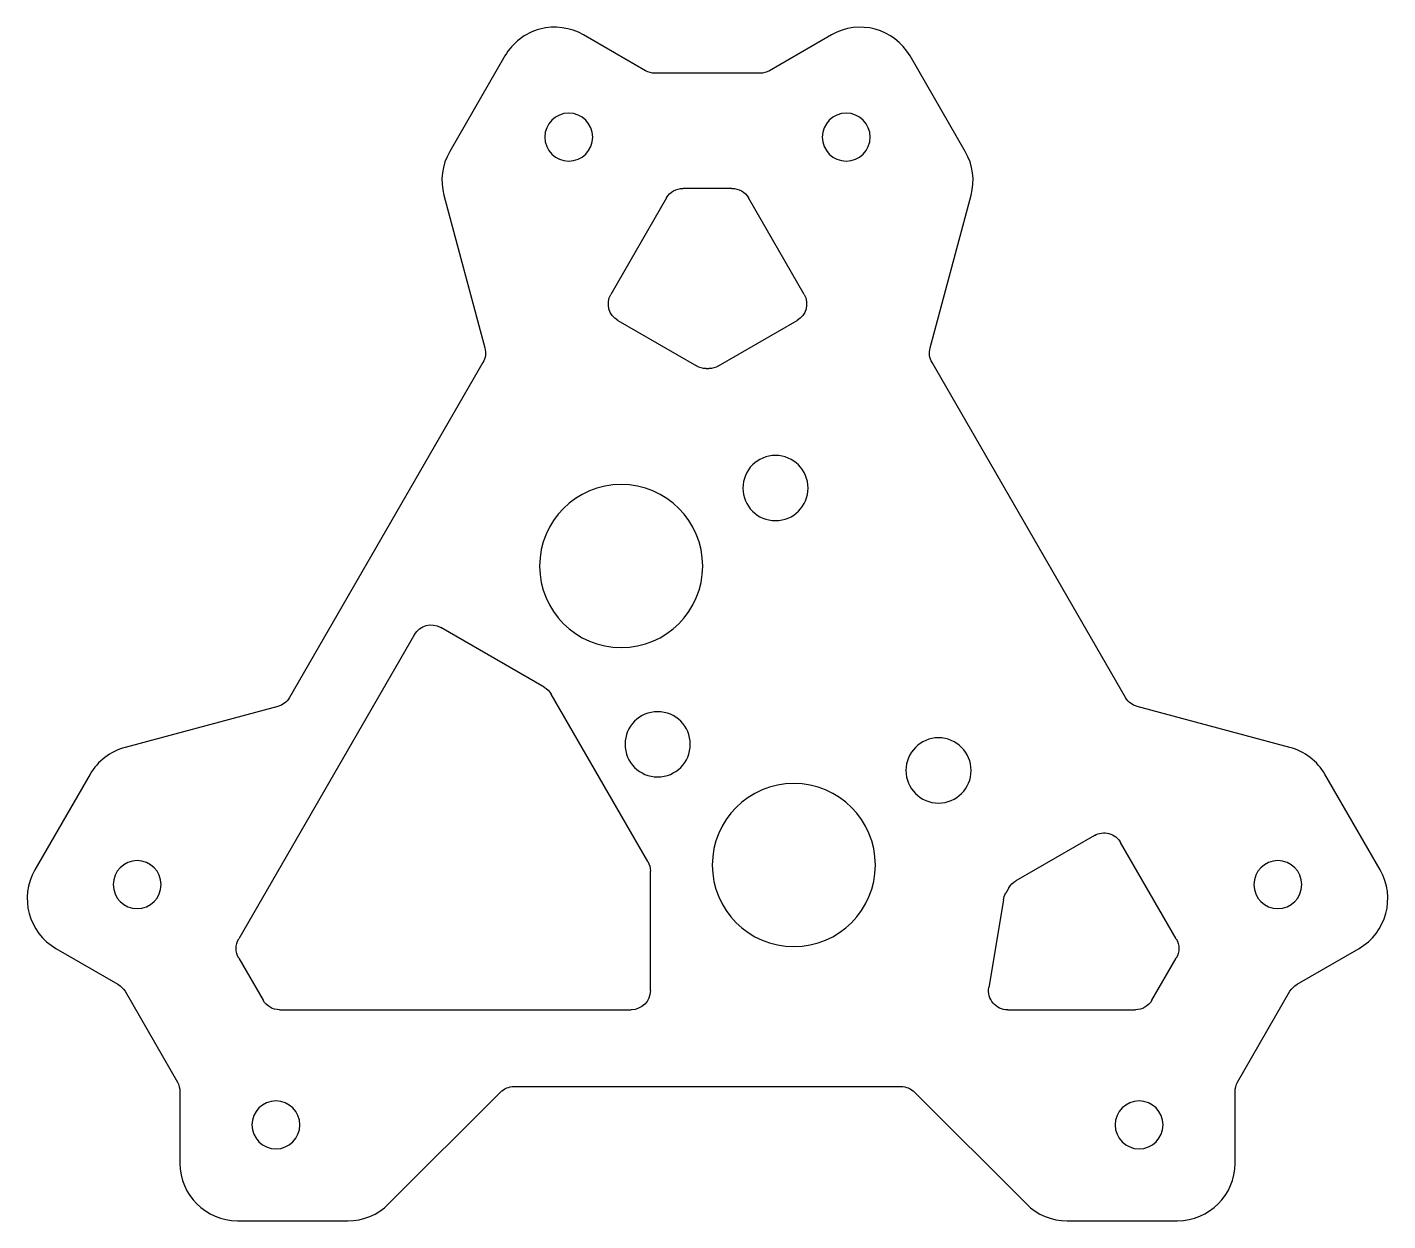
# Model space of a CAD drawing. Header units: inches. Extents: x -70.4 to 0.6, y -30.8 to 31.4.
import ezdxf

# ---------------------------------------------------------------- set-up
doc = ezdxf.new("R2010")
doc.units = ezdxf.units.IN
doc.header["$MEASUREMENT"] = 0
doc.layers.add('6', color=7, linetype='CONTINUOUS', true_color=0xffffff)
doc.layers.add('7', color=7, linetype='CONTINUOUS', true_color=0xffffff)

msp = doc.modelspace()

# ---------------------------------------------------------------- linework, layer by layer
at = {"layer": '6', "color": 163, "linetype": 'CONTINUOUS'}
for p, q in [((-38.137068, 29.163228, 2), (-41.369119, 31.029253, 2)), ((-28.440916, 31.029253, 2), (-31.672967, 29.163228, 2)), ((-45.467195, 29.931177, 2), (-48.345875, 24.945157, 2)), ((-21.46416, 24.945157, 2), (-24.34284, 29.931177, 2)), ((-32.172967, 29.029253, 2), (-37.637068, 29.029253, 2)), ((-48.645576, 22.6687, 2), (-46.512224, 14.706921, 2)), ((-23.297811, 14.706921, 2), (-21.164459, 22.6687, 2)), ((-46.612124, 13.948102, 2), (-56.697911, -3.520993, 2)), ((-13.112124, -3.520993, 2), (-23.197911, 13.948102, 2)), ((-57.305117, -3.986919, 2), (-65.266897, -6.120271, 2)), ((-4.543139, -6.120271, 2), (-12.504918, -3.986919, 2)), ((-67.088516, -7.518049, 2), (-69.967195, -12.504068, 2)), ((0.15716, -12.504068, 2), (-2.72152, -7.518049, 2)), ((-68.869119, -16.602144, 2), (-65.637068, -18.46817, 2)), ((-4.172967, -18.46817, 2), (-0.940916, -16.602144, 2)), ((-65.271043, -18.834195, 2), (-62.538992, -23.566246, 2)), ((-7.271043, -23.566246, 2), (-4.538992, -18.834195, 2)), ((-62.405018, -24.066246, 2), (-62.405018, -27.798297, 2)), ((-51.526338, -29.919617, 2), (-45.697911, -24.09119, 2)), ((-44.990804, -23.798297, 2), (-24.819231, -23.798297, 2)), ((-24.112124, -24.09119, 2), (-18.283697, -29.919617, 2)), ((-7.405018, -27.798297, 2), (-7.405018, -24.066246, 2)), ((-59.405018, -30.798297, 2), (-53.647658, -30.798297, 2)), ((-16.162377, -30.798297, 2), (-10.405018, -30.798297, 2))]:
    msp.add_line(p, q, dxfattribs=at)
for centre, start, end in [((-42.869119, 28.431177, 2), 60, 150), ((-26.940916, 28.431177, 2), 30, 120), ((-45.747799, 23.445157, 2), 150, 195), ((-24.062236, 23.445157, 2), 345, 30), ((-64.49044, -9.018049, 2), 105, 150), ((-5.319596, -9.018049, 2), 30, 75), ((-67.369119, -14.004068, 2), 150, 240), ((-2.440916, -14.004068, 2), 300, 30), ((-59.405018, -27.798297, 2), 180, 270), ((-10.405018, -27.798297, 2), 270, 0), ((-53.647658, -27.798297, 2), 270, 315), ((-16.162377, -27.798297, 2), 225, 270)]:
    msp.add_arc(centre, 3, start, end, dxfattribs=at)
at = {"layer": '6', "color": 163, "linetype": 'CONTINUOUS', "extrusion": (0, 0, -1)}
for centre, start, end in [((37.637068, 30.029253, -2), 270, 300), ((32.172967, 30.029253, -2), 240, 270), ((47.47815, 14.448102, -2), 165, 210), ((22.331885, 14.448102, -2), 330, 15), ((57.563936, -3.020993, -2), 210, 255), ((12.246099, -3.020993, -2), 285, 330), ((66.137068, -19.334195, -2), 120, 150), ((3.672967, -19.334195, -2), 30, 60), ((63.405018, -24.066246, -2), 150, 180), ((44.990804, -24.798297, -2), 45, 90), ((24.819231, -24.798297, -2), 90, 135), ((6.405018, -24.066246, -2), 0, 30)]:
    msp.add_arc(centre, 1, start, end, dxfattribs=at)
at = {"layer": '7', "color": 150, "linetype": 'CONTINUOUS'}
for p, q in [((-33.637068, 23.029253, 2), (-36.172967, 23.029253, 2)), ((-37.038992, 22.529253, 2), (-39.940916, 17.502974, 2)), ((-29.869119, 17.502974, 2), (-32.771043, 22.529253, 2)), ((-39.574891, 16.136948, 2), (-35.476814, 13.770923, 2)), ((-34.333221, 13.770923, 2), (-30.235145, 16.136948, 2)), ((-34.976814, 13.636948, 2), (-34.833221, 13.636948, 2)), ((-43.417552, -2.980869, 2), (-48.813814, 0.134664, 2)), ((-50.179839, -0.231362, 2), (-59.34284, -16.102144, 2)), ((-38.016839, -12.06723, 2), (-43.051527, -3.346895, 2)), ((-14.735145, -10.709839, 2), (-18.833221, -13.075865, 2)), ((-10.467195, -16.102144, 2), (-13.369119, -11.075865, 2)), ((-37.882864, -18.798297, 2), (-37.882864, -12.56723, 2)), ((-19.199246, -13.44189, 2), (-19.361013, -13.722078, 2)), ((-19.481491, -14.058339, 2), (-20.241048, -18.634558, 2)), ((-59.34284, -17.102144, 2), (-58.074891, -19.298297, 2)), ((-11.735145, -19.298297, 2), (-10.467195, -17.102144, 2)), ((-57.208865, -19.798297, 2), (-38.882864, -19.798297, 2)), ((-19.254544, -19.798297, 2), (-12.60117, -19.798297, 2))]:
    msp.add_line(p, q, dxfattribs=at)
at = {"layer": '7', "color": 150, "linetype": 'CONTINUOUS', "extrusion": (0, 0, -1)}
for centre, radius in [((42.137068, 25.699126, -2), 1.25), ((27.672967, 25.699126, -2), 1.25), ((31.360789, 7.404153, -2), 1.7), ((39.405018, 3.337166, -2), 4.25), ((37.503094, -5.957063, -2), 1.7), ((22.860789, -7.318278, -2), 1.7), ((30.405018, -12.251291, -2), 4.25), ((64.637068, -13.272017, -2), 1.25), ((5.172967, -13.272017, -2), 1.25), ((57.405018, -25.798297, -2), 1.25), ((12.405018, -25.798297, -2), 1.25)]:
    msp.add_circle(centre, radius, dxfattribs=at)
for centre, start, end in [((36.172967, 22.029253, -2), 30, 90), ((33.637068, 22.029253, -2), 90, 150), ((39.074891, 17.002974, -2), 300, 30), ((30.735145, 17.002974, -2), 150, 240), ((34.976814, 14.636948, -2), 270, 300), ((34.833221, 14.636948, -2), 240, 270), ((49.313814, -0.731362, -2), 30, 120), ((43.917552, -3.846895, -2), 120, 150), ((14.235145, -11.575865, -2), 60, 150), ((38.882864, -12.56723, -2), 150, 180), ((18.333221, -13.94189, -2), 30, 60), ((18.494988, -14.222078, -2), 9.42399, 30), ((58.476814, -16.602144, -2), 330, 30), ((11.333221, -16.602144, -2), 150, 210), ((38.882864, -18.798297, -2), 180, 270), ((19.254544, -18.798297, -2), 270, 9.42399), ((57.208865, -18.798297, -2), 270, 330), ((12.60117, -18.798297, -2), 210, 270)]:
    msp.add_arc(centre, 1, start, end, dxfattribs=at)

doc.saveas('drawing.dxf')
